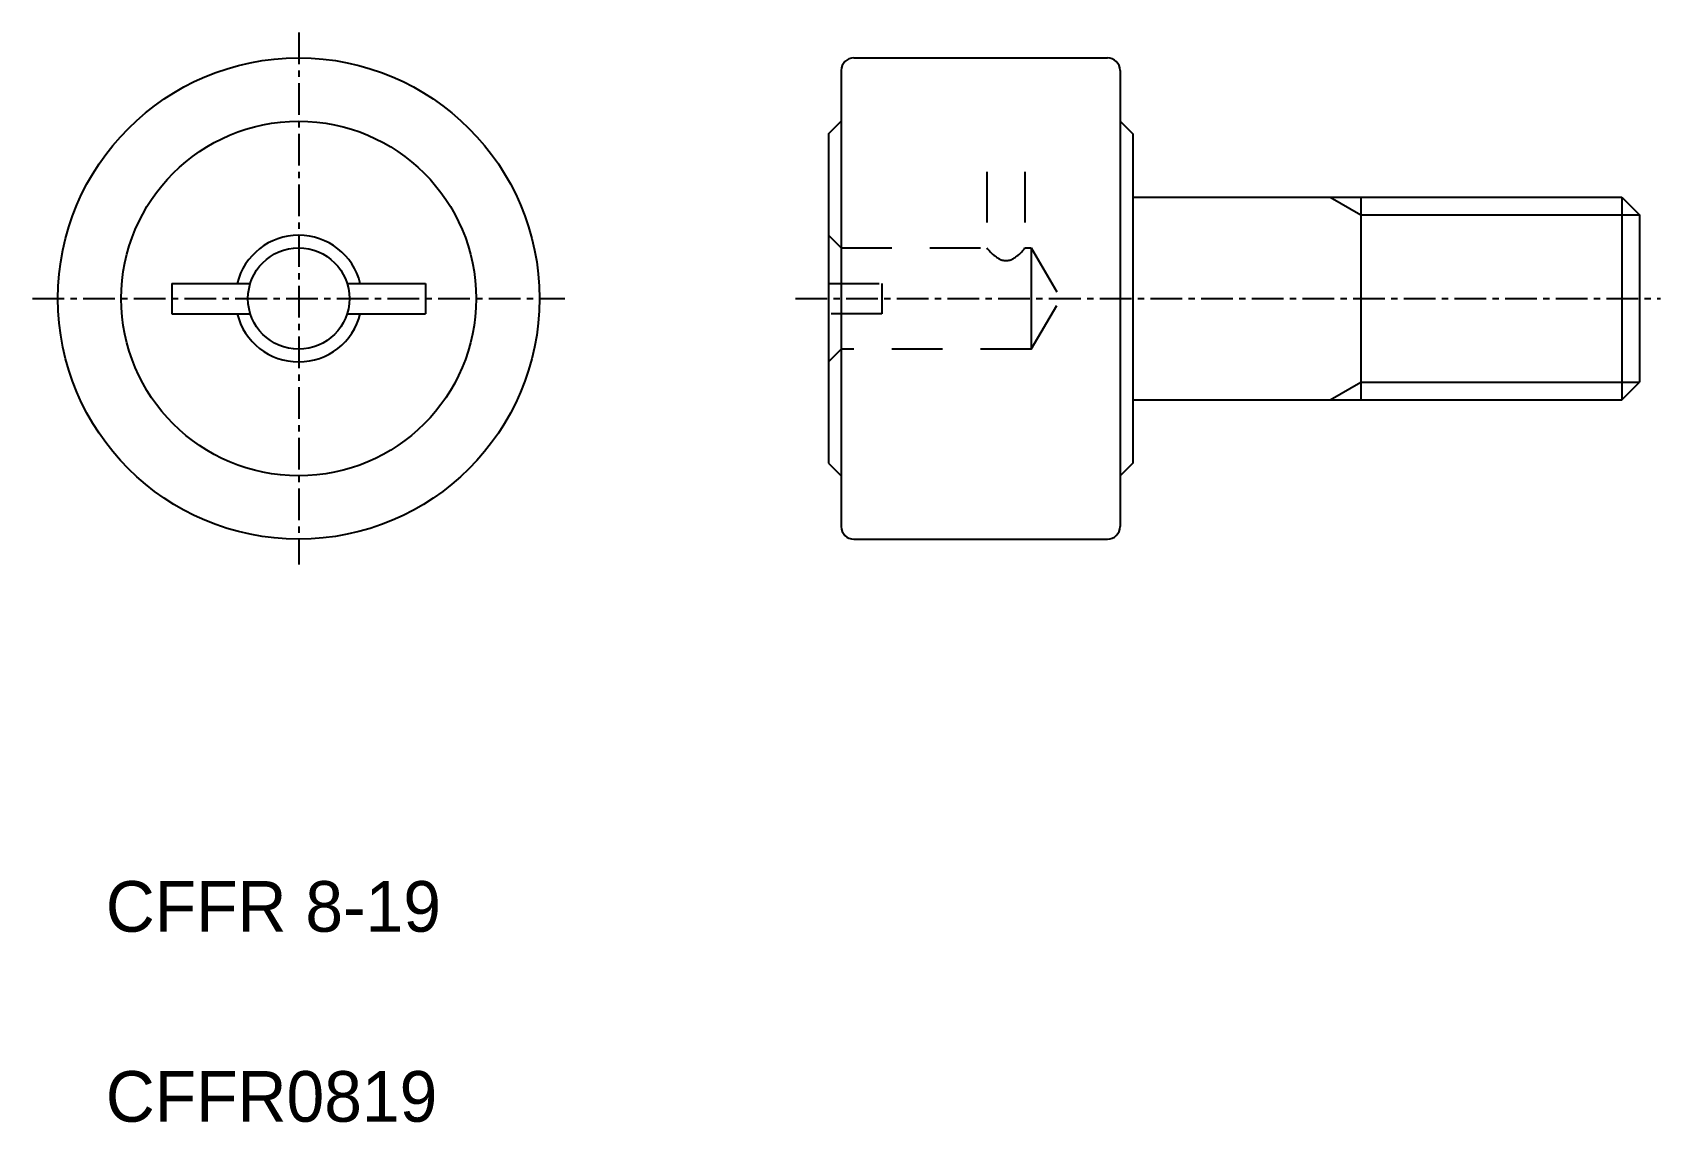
# Model space of a CAD drawing. Extents: x 142.2 to 206.5, y 116.2 to 159.2.
import ezdxf

# ---------------------------------------------------------------- set-up
doc = ezdxf.new("R2010")
doc.units = 0
doc.linetypes.add('CENTER', pattern=[2, 1.25, -0.25, 0.25, -0.25])
doc.linetypes.add('DASHED', pattern=[3.5, 2, -1.5])
doc.layers.get('0').update_dxf_attribs({"linetype": 'CONTINUOUS'})
doc.layers.add('CENTER', color=1, linetype='CENTER')

msp = doc.modelspace()

# ---------------------------------------------------------------- linework, layer by layer
for p, q in [((174.635, 158.2), (184.635, 158.2)), ((174.135, 157.7), (174.135, 139.7)), ((185.135, 157.7), (185.135, 139.7)), ((173.635, 155.2), (174.135, 155.7)), ((185.135, 155.7), (185.635, 155.2)), ((173.635, 155.2), (173.635, 142.2)), ((185.635, 155.2), (185.635, 142.2)), ((185.635, 152.7), (204.935, 152.7)), ((194.635, 152.7), (194.635, 144.7)), ((204.935, 152.7), (204.935, 144.7)), ((204.935, 152.7), (205.635, 152)), ((205.635, 152), (205.635, 145.4)), ((147.729, 149.3), (150.821, 149.3)), ((147.729, 149.3), (147.729, 148.1)), ((154.637, 149.3), (157.729, 149.3)), ((157.729, 149.3), (157.729, 148.1)), ((147.729, 149), (147.729, 149.001)), ((147.729, 148.7), (147.729, 148.7)), ((147.729, 148.1), (150.821, 148.1)), ((154.637, 148.1), (157.729, 148.1)), ((204.935, 144.7), (205.635, 145.4)), ((185.635, 144.7), (204.935, 144.7)), ((173.635, 142.2), (174.135, 141.7)), ((185.635, 142.2), (185.135, 141.7)), ((174.635, 139.2), (184.635, 139.2))]:
    msp.add_line(p, q)
at = {"color": 3, "linetype": 'DASHED'}
for p, q in [((179.885, 153.7), (179.885, 150.7)), ((181.385, 153.7), (181.385, 150.7)), ((174.135, 150.7), (173.635, 151.2)), ((174.135, 150.7), (179.885, 150.7)), ((181.385, 150.7), (181.635, 150.7)), ((181.635, 150.7), (181.635, 148.7)), ((181.635, 150.7), (182.79, 148.7)), ((173.635, 149.3), (175.735, 149.3)), ((175.735, 149.3), (175.735, 148.7)), ((175.735, 148.7), (175.735, 148.1)), ((181.635, 148.7), (181.635, 146.7)), ((181.635, 146.7), (182.79, 148.7)), ((175.735, 148.1), (173.635, 148.1)), ((173.635, 146.2), (174.135, 146.7)), ((181.635, 146.7), (174.135, 146.7))]:
    msp.add_line(p, q, dxfattribs=at)
at = {"color": 3}
for p, q in [((193.422, 152.7), (194.635, 152)), ((194.635, 152), (205.635, 152)), ((193.422, 144.7), (194.635, 145.4)), ((194.635, 145.4), (205.635, 145.4))]:
    msp.add_line(p, q, dxfattribs=at)
at = {"color": 3, "linetype": 'DASHED'}
msp.add_lwpolyline([(179.885, 150.7, 0.102891), (180.34, 150.284, 0.283713), (180.93, 150.284, 0.10298), (181.385, 150.7)], format="xyb", dxfattribs=at)
for radius in [9.5, 7, 2]:
    msp.add_circle((152.729, 148.7), radius)
for centre, radius, start, end in [((174.635, 157.7), 0.5, 90, 180), ((184.635, 157.7), 0.5, 0, 90), ((152.729, 148.7), 2.5, 13.8865, 166.11348), ((152.729, 148.7), 2.5, 193.88668, 346.11332), ((174.635, 139.7), 0.5, 180, 270), ((184.635, 139.7), 0.5, 270, 0)]:
    msp.add_arc(centre, radius, start, end)
at = {"layer": 'CENTER', "color": 1, "linetype": 'CENTER'}
for p, q in [((152.729, 159.2), (152.729, 138.2)), ((142.229, 148.7), (163.229, 148.7)), ((172.332, 148.7), (206.457, 148.7))]:
    msp.add_line(p, q, dxfattribs=at)

# ---------------------------------------------------------------- texts
for s, p in [('CFFR 8-19', (145.119, 123.705)), ('CFFR0819', (145.119, 116.205))]:
    msp.add_text(s, height=2).set_placement(p)

doc.saveas('drawing.dxf')
